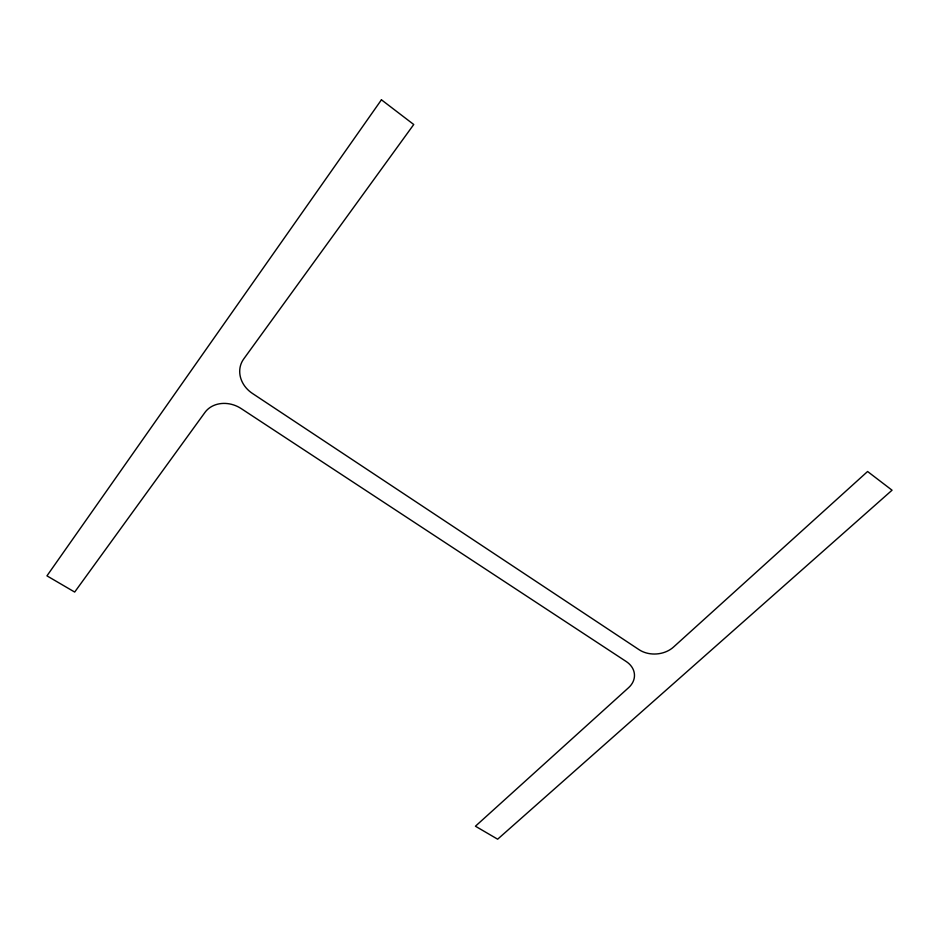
<?xml version="1.0" encoding="UTF-8"?>
<svg xmlns="http://www.w3.org/2000/svg" width="939" height="939" viewBox="0 0 939 939"><rect width="100%" height="100%" fill="white"/><g stroke="black" fill="none" stroke-linecap="round" stroke-linejoin="round"><path stroke-width="1.41" d="M381.434 99.804L46.95 575.853L74.686 592.063L205.007 412.35A26.808 22.559 24.1 0 1 241.17 408.571L626.207 661.514A23.898 18.522 -1.8 0 1 628.625 687.653L475.439 826.214L497.647 839.196L892.05 490.205L867.589 471.507L673.498 647.077A24.602 19.379 -4.5 0 1 639.06 649.682L252.415 393.429A27.501 23.874 25.2 0 1 243.682 359.015L413.747 124.511L381.434 99.804"/></g></svg>
